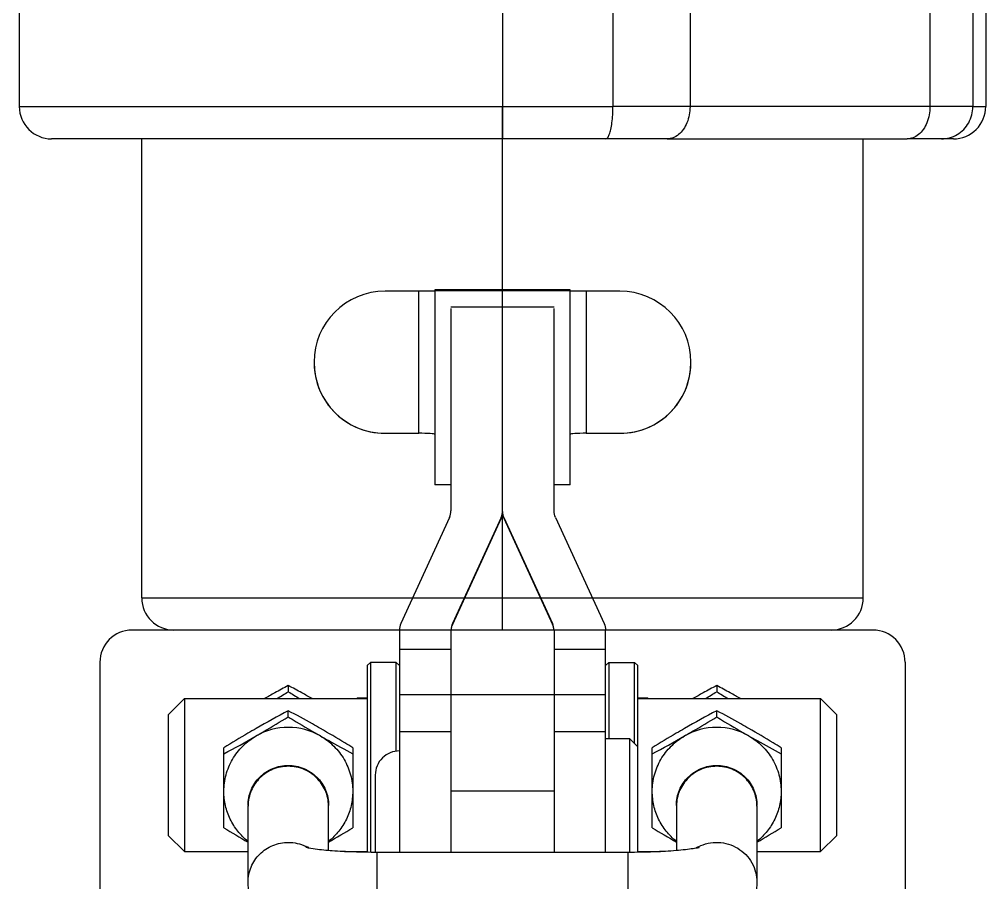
# Model space of a CAD drawing. Header units: millimetres. Extents: x -97344 to -49824, y -57049 to -40247.
# Drawn here: x -64569.7 to -64509.7, y -53076.9 to -53023.3 of the extents above; entities that cross this region are included whole.
import ezdxf

# ---------------------------------------------------------------- set-up
doc = ezdxf.new("R2010")
doc.units = ezdxf.units.MM
doc.header["$LTSCALE"] = 200
doc.linetypes.add('DOT_CENTER', pattern=[14, 12, -1, 0, -1])
doc.layers.add('1', color=7, linetype='Continuous')
doc.layers.add('DIM', color=3, linetype='Continuous')

# ---------------------------------------------------------------- blocks, each defined once
blk = doc.blocks.new('2203')
at = {"color": 7, "linetype": 'Continuous'}
for p, q in [((-55408.95297301494, -57096.41924134453), (-55411.04278094097, -57096.41924058507)), ((-55408.95297621789, -57105.23960696259), (-55408.95297301494, -57096.41924134453)), ((-55407.98723319128, -57096.41772400442), (-55408.95297301494, -57096.41924134453)), ((-55407.95297301342, -57096.41719214111), (-55407.98723319128, -57096.41772400442)), ((-55407.95297299056, -57096.33538057752), (-55407.95297738731, -57108.44118501459)), ((-55399.55297298846, -57096.33538353409), (-55407.95297299056, -57096.33538048354)), ((-55399.55297301132, -57096.39770850723), (-55407.95297301342, -57096.39770545669)), ((-55399.55297738775, -57108.44118806767), (-55399.55297298846, -57096.33538362807)), ((-55399.51870772807, -57096.417727121), (-55399.55297301387, -57096.41719519419)), ((-55398.55297301488, -57096.41924512151), (-55399.51870772807, -57096.417727121)), ((-55398.55297301488, -57096.41924512151), (-55398.55297621783, -57105.23961074212)), ((-55396.4631650863, -57096.41924588098), (-55398.55297301488, -57096.41924512151)), ((-55406.95297340814, -57097.48653492241), (-55406.95297797761, -57110.04812660893)), ((-55406.95297337513, -57097.39901957039), (-55400.55297337606, -57097.39902189702)), ((-55400.55297797601, -57110.04812890509), (-55400.55297340908, -57097.48653724905)), ((-55411.04278414647, -57105.23960620313), (-55408.95297621789, -57105.23960696259)), ((-55398.55297621783, -57105.23961074212), (-55396.46316829178, -57105.23961150158)), ((-55406.9529773934, -57108.44118537781), (-55407.95297738731, -57108.44118501459)), ((-55399.55297738775, -57108.44118806767), (-55400.55297739181, -57108.44118770445)), ((-55407.04350367413, -57110.46292579712), (-55410.06245521559, -57117.05423191343)), ((-55403.84350343711, -57110.46292643973), (-55406.86245499889, -57117.05423260178)), ((-55403.84350345234, -57110.5155410716), (-55406.86245501667, -57117.11245355974)), ((-55403.84350345234, -57110.5155410716), (-55403.84350343711, -57110.46292643973)), ((-55403.66245258, -57110.46292702646), (-55400.64350604489, -57117.05423486744)), ((-55403.66245258, -57110.46292702646), (-55403.66245259525, -57110.51554165835)), ((-55403.66245259525, -57110.51554165582), (-55400.64350606521, -57117.11245581782)), ((-55400.46245281797, -57110.46292766909), (-55397.44350604662, -57117.05423602569)), ((-55410.15298067335, -57117.46933179697), (-55410.15298568731, -57131.25998382444)), ((-55406.95298067255, -57117.46933296028), (-55406.95298568651, -57131.25998498778)), ((-55406.86245499889, -57117.05423260178), (-55406.86245501667, -57117.11245355974)), ((-55400.64350606267, -57117.11245582543), (-55400.64350604489, -57117.05423486744)), ((-55400.55298067348, -57117.46933528693), (-55400.55298569253, -57131.25998731441)), ((-55397.35298568665, -57131.25998847519), (-55397.35298067269, -57117.46933644771)), ((-55406.95298111197, -57118.6720327596), (-55410.15298111022, -57118.6720315963)), ((-55397.35298111211, -57118.67203624703), (-55400.55298111036, -57118.67203508625)), ((-55412.15298146887, -57119.66266622666), (-55412.15298568273, -57131.25306255559)), ((-55412.15298146887, -57119.66266622666), (-55411.95298139643, -57119.462666299)), ((-55411.95298139643, -57119.46266629645), (-55411.95298568395, -57131.25536947248)), ((-55410.35298139857, -57119.46266688065), (-55411.95298139643, -57119.462666299)), ((-55410.35298340263, -57124.97968597359), (-55410.35298139857, -57119.46266687812)), ((-55410.15298147091, -57119.66266695309), (-55410.35298139857, -57119.46266688065)), ((-55397.35298147025, -57119.66267160384), (-55397.15298139781, -57119.46267167616)), ((-55397.15298139781, -57119.46267167871), (-55397.15298312246, -57124.20999249393)), ((-55397.15298139781, -57119.46267167616), (-55395.5529813974, -57119.46267225783)), ((-55395.55298323129, -57124.50999307757), (-55395.5529813974, -57119.46267226038)), ((-55395.35298146975, -57119.66267233027), (-55395.5529813974, -57119.46267225783)), ((-55395.35298568614, -57131.25302479088), (-55395.35298146975, -57119.66267233027)), ((-55417.05298154184, -57120.90323605945), (-55417.05298168154, -57121.28361799109)), ((-55390.45298154154, -57120.90324572415), (-55390.45298168124, -57121.28362765579)), ((-55424.5029825778, -57122.71266173955), (-55423.50298221561, -57121.71266210125)), ((-55423.50298221561, -57121.71266210125), (-55423.50298566747, -57131.212662103)), ((-55423.50298221561, -57121.71266210125), (-55412.15298221563, -57121.71266622621)), ((-55412.80567006697, -57121.71266598999), (-55412.75299855178, -57121.65999447481)), ((-55412.75299855178, -57121.65999447481), (-55412.1529821953, -57121.65999447481)), ((-55412.75299855178, -57121.65999447481), (-55412.75299855178, -57121.71266600777)), ((-55406.95298213304, -57121.48239843682), (-55410.1529821313, -57121.48239727348)), ((-55406.95298212543, -57121.45998819208), (-55400.55298212891, -57121.45999051871)), ((-55397.35298213318, -57121.48240192423), (-55400.55298213144, -57121.48240076091)), ((-55395.35298219619, -57121.65999446973), (-55394.75299855236, -57121.65999446973)), ((-55395.3529822165, -57121.71267232984), (-55384.00298221399, -57121.71267645479)), ((-55394.75299855236, -57121.65999446973), (-55394.70032045605, -57121.71267256606)), ((-55394.75299855236, -57121.71267254827), (-55394.75299855236, -57121.65999446973)), ((-55384.00298566584, -57131.21267645399), (-55384.00298221399, -57121.71267645479)), ((-55383.00298257823, -57122.71267681699), (-55384.00298221399, -57121.71267645479)), ((-55424.5029825778, -57122.71277454857), (-55424.50298530322, -57130.21254892923)), ((-55417.05298300489, -57122.84660855827), (-55417.05298286518, -57122.46622662663)), ((-55390.45298300458, -57122.84661822297), (-55390.45298286488, -57122.46623629133)), ((-55383.00298530364, -57130.21255798941), (-55383.00298257823, -57122.71279564581)), ((-55410.15298296188, -57123.75959379352), (-55406.95298296108, -57123.75959495683)), ((-55400.55298296202, -57123.75959728093), (-55397.35298296122, -57123.75959844425)), ((-55421.05298502772, -57129.72822023824), (-55421.05298381107, -57124.76009638228)), ((-55413.05298362618, -57124.76009858192), (-55413.05298482506, -57129.72822245058)), ((-55395.85298312659, -57124.20999296383), (-55397.35298312633, -57124.20999241772)), ((-55395.8529856869, -57131.25882828447), (-55395.85298312659, -57124.20999296383)), ((-55395.35298330616, -57124.70999314493), (-55395.85298312659, -57124.20999296383)), ((-55394.45298502743, -57129.72822990295), (-55394.45298381077, -57124.76010604698)), ((-55386.45298362587, -57124.76010824664), (-55386.45298482476, -57129.72823211528)), ((-55411.65298394205, -57126.46000919531), (-55411.65298568705, -57131.25882985419)), ((-55400.55298431331, -57127.45998988774), (-55406.95298430475, -57127.45998756366)), ((-55419.5529863691, -57133.12320647341), (-55419.55298464699, -57128.39950164855)), ((-55414.55298564777, -57131.14719258445), (-55414.552984647, -57128.39950346719)), ((-55392.95298464668, -57128.39951131579), (-55392.95298564744, -57131.14731355957)), ((-55387.9529846467, -57128.39951313189), (-55387.95298636882, -57133.12321795422)), ((-55424.50298530322, -57130.21266173825), (-55423.50298566747, -57131.212662103)), ((-55383.00298530364, -57130.21267681823), (-55384.00298566584, -57131.21267645399)), ((-55423.50298566747, -57131.212662103), (-55419.55298567061, -57131.21266353809)), ((-55413.56816108199, -57131.21266571232), (-55412.15298566749, -57131.21266622541)), ((-55412.75299854924, -57131.24202842729), (-55412.75299854924, -57131.21266600697)), ((-55411.55298569147, -57131.2599833139), (-55411.55298750756, -57136.25998331389)), ((-55395.95298569265, -57131.25998898318), (-55411.55298569147, -57131.2599833139)), ((-55395.95298750875, -57136.25998898317), (-55395.95298569265, -57131.25998898318)), ((-55395.35298567091, -57131.21267232903), (-55393.93466432163, -57131.21267284465)), ((-55394.75299854983, -57131.24206314146), (-55394.75299854983, -57131.21267254747)), ((-55387.95298567286, -57131.21267501888), (-55384.00298566584, -57131.21267645399))]:
    blk.add_line(p, q, dxfattribs=at)
for centre, radius, start, end in [((-55411.04278201032, -57100.82942207965), 4.41018412348, 90.00000439101454, 269.999972229428), ((-55396.46316722498, -57100.82943000699), 4.41018412348, 270.0000043910146, 89.99997222942801), ((-55411.04278157599, -57100.8400829651), 4.41018312018, 179.9999590813972, 245.6241205424966), ((-55396.46316285872, -57100.84009051653), 4.41017908412, 294.3757930331965, 3.628037738572939e-05), ((-55404.7484967122, -57110.10075833501), 0.99551872016, 335.3767110480695, 0.002155682991388654), ((-55402.75747113876, -57110.10076163193), 0.9955068583599999, 179.9976546175089, 204.6234038725958), ((-55376.63044055575, -57196.54151978384), 85.76206495, 118.1208968826375, 118.7592311739293), ((-55459.28083081216, -57199.87476802717), 89.55274511055998, 61.25426791416982, 61.86558495384117), ((-55350.03044055036, -57196.54152945618), 85.76206496016, 118.1208968826375, 118.7592311735638), ((-55432.68083081694, -57199.87477770457), 89.55274512579999, 61.25426791416982, 61.86558495384117), ((-55382.79060905581, -57185.32153131201), 72.96222853296, 118.757634020472, 119.3301123533342), ((-55466.93237022839, -57039.83781073063), 95.50587899294, 300.98791532261, 301.4843137136968), ((-55365.07632189365, -57036.37947275781), 99.55042438871999, 238.5258455223762, 239.0020780399774), ((-55451.9144272722, -57186.39297029435), 74.18977918174, 60.67190969303498, 61.23486124487616), ((-55356.19060906566, -57185.32154095894), 72.96222851264001, 118.7576340202714, 119.3301123533342), ((-55440.3323702357, -57039.83782038517), 95.50587900564, 300.98791532261, 301.4843137136968), ((-55338.47632188573, -57036.37948240981), 99.55042440142, 238.5258455223762, 239.0020780399774), ((-55425.31442727191, -57186.3929799565), 74.18977917666, 60.67190969303498, 61.23486124487616), ((-55379.68766133233, -57192.42260923073), 79.30991588074, 118.1077057801035, 119.7586806891182), ((-55353.08766133203, -57192.42261889543), 79.30991588074, 118.1077057801035, 119.7586806891182), ((-55417.0536693586, -57127.52350398729), 4.02089120128, 89.99021904816533, 119.8170152023176), ((-55417.05229933848, -57127.52350431495), 4.02089152894, 60.18295958198846, 90.00974119382983), ((-55390.45366935831, -57127.52351365198), 4.02089120128, 89.99021904816533, 119.8170152023176), ((-55390.45229933818, -57127.52351397965), 4.02089152894, 60.18295958198846, 90.00974119382983), ((-55458.4182556158, -57055.18418575791), 79.3098127288, 298.1077047388555, 299.7586820701303), ((-55431.81825561549, -57055.18419542515), 79.30981272625999, 298.1077047388555, 299.7586820701303), ((-55410.15298394232, -57126.45998776788), 1.49999999974, 89.99997918218038, 179.9999791821804), ((-55417.10776003782, -57128.34160779685), 2.44522458884, 180.0001244771127, 180.6792862353393), ((-55417.10776005562, -57128.39950873769), 2.44522458884, 179.3206721181756, 179.9998338889156), ((-55416.99825883188, -57128.34160783495), 2.44527420774, 359.3206892148594, 359.999833803038), ((-55416.9982588522, -57128.39950878341), 2.4452742052, 0.0001245629903215994, 0.6792691382386975), ((-55390.50776003752, -57128.34161746155), 2.44522458884, 180.0001244771127, 180.6792862353393), ((-55390.5077600553, -57128.39951840493), 2.44522458884, 179.3206721181756, 179.9998338889156), ((-55390.39825883158, -57128.34161749965), 2.44527420774, 359.3206892148594, 359.999833803038), ((-55390.39825885445, -57128.39951844811), 2.44527420774, 0.0001245634072032626, 0.6792691382386975), ((-55377.70659348853, -57059.08825520147), 82.87891360175999, 238.4657146747044, 239.674453994816), ((-55459.67034930669, -57053.62911881725), 89.242659335, 300.3685751400714, 301.4911175491938), ((-55351.10659349077, -57059.08826486617), 82.87891360175999, 238.4657146747044, 239.674453994816), ((-55433.07034930638, -57053.62912848195), 89.242659335, 300.3685751400714, 301.4911175491938), ((-55417.0477913795, -57133.14232784232), 2.50133410324, 63.05956995314084, 64.43239638751857), ((-55417.05086942771, -57133.1483033498), 2.50805569254, 59.69074066444675, 63.05873097114988), ((-55390.45382076009, -57133.15146739226), 2.51143174116, 116.7761843151467, 120.2735256848246)]:
    blk.add_arc(centre, radius, start, end, dxfattribs=at)
for centre, major_axis, ratio, start_param, end_param in [((-55411.04278257929, -57100.94898268127), (-4.410192071139999, 1.45796000162028e-06), 0.9728881308000001, 1.1453584635, 1.5707962929), ((-55396.4631667246, -57100.94898797971), (-4.410192071139999, 1.45796000162028e-06), 0.9728881308000001, 1.5707962929, 1.9962341224), ((-55408.95297624583, -57105.31315970347), (-0.9999999989799999, 3.632200003673941e-07), 0.0735527403, 3.1415926534, 4.7123889802), ((-55398.55297624577, -57105.31316348298), (-0.9999999989799999, 3.632200003673941e-07), 0.0735527403, -1.5707963269, -2e-10), ((-55405.95298069135, -57117.52804774), (-0.9999999989799999, 3.632200003673941e-07), 0.9996009495, -0.4287780273, -0.1435144857), ((-55401.55298069023, -57117.52804934019), (-0.9999999989799999, 3.632200003673941e-07), 0.9996009495, -3.0829755397, -2.712814626)]:
    blk.add_ellipse(centre, major_axis=major_axis, ratio=ratio, start_param=start_param, end_param=end_param, dxfattribs=at)
for points in [[(-55407.04350365126, -57110.46292574885), (-55406.98455367773, -57110.33426714155), (-55406.95297802841, -57110.18964740539), (-55406.95297797761, -57110.04812660893)], [(-55403.84350343711, -57110.46292643973), (-55403.78455360582, -57110.33426794927), (-55403.75297802506, -57110.18964839091), (-55403.75297797681, -57110.04812775701)], [(-55403.66245260286, -57110.46292697566), (-55403.72140248242, -57110.33426832774), (-55403.75297803014, -57110.18964856871), (-55403.75297797681, -57110.04812777225)], [(-55400.46245281797, -57110.46292766656), (-55400.52140255783, -57110.33426913036), (-55400.55297803188, -57110.18964954407), (-55400.55297797601, -57110.04812890509)], [(-55410.06245521559, -57117.05423191343), (-55410.12141271005, -57117.18299478519), (-55410.15298062254, -57117.32771307081), (-55410.15298067335, -57117.46933179697)], [(-55406.86245499889, -57117.05423260178), (-55406.92141263053, -57117.18299559798), (-55406.95298062175, -57117.32771406395), (-55406.95298067255, -57117.46933296028)], [(-55400.55298067348, -57117.46933528693), (-55400.55298062268, -57117.32771639566), (-55400.58454850467, -57117.18299791193), (-55400.64350604235, -57117.05423487507)], [(-55397.44350604662, -57117.05423602569), (-55397.38454850897, -57117.18299906509), (-55397.35298062189, -57117.32771755137), (-55397.35298067269, -57117.46933644771)], [(-55417.05298546614, -57130.64001932398), (-55416.68224034022, -57130.64001946114), (-55416.30271746707, -57130.72592954331), (-55415.96827620809, -57130.88593264469)]]:
    blk.add_open_spline(points, degree=3, dxfattribs=at)
for points, knots in [([(-55419.05298418649, -57124.03490688779), (-55418.88354406055, -57123.93773851469), (-55418.21247944381, -57123.54908661482), (-55417.54780799948, -57123.14947074401), (-55417.05298300742, -57122.84660829666)], [0, 0, 0, 0, 0.2518764163, 1, 1, 1, 1]), ([(-55417.05298300489, -57122.84660855827), (-55416.88952752535, -57122.94665319435), (-55416.22708255357, -57123.34979469692), (-55415.55944626374, -57123.74446744582), (-55415.05298321013, -57124.03490784283)], [0, 0, 0, 0, 0.2471285916, 1, 1, 1, 1]), ([(-55415.05298247098, -57123.57179986125), (-55415.22160213374, -57123.47510185805), (-55415.88402307966, -57123.09894859969), (-55416.55267157727, -57122.73383099362), (-55417.05298286518, -57122.46622662663)], [0, 0, 0, 0, 0.2551699926, 1, 1, 1, 1]), ([(-55392.45298418618, -57124.03491655249), (-55392.28354406024, -57123.9377481794), (-55391.61247944352, -57123.54909627952), (-55390.94780800171, -57123.14948040871), (-55390.45298300967, -57122.84661796135)], [0, 0, 0, 0, 0.2518764163, 1, 1, 1, 1]), ([(-55390.45298300458, -57122.84661822297), (-55390.2895275276, -57122.94666285905), (-55389.62708255327, -57123.34980436163), (-55388.95944626344, -57123.74447711051), (-55388.45298320983, -57124.03491750753)], [0, 0, 0, 0, 0.2471285916, 1, 1, 1, 1]), ([(-55388.45298247068, -57123.57180952596), (-55388.62160213344, -57123.47511152275), (-55389.28402307937, -57123.09895826439), (-55389.95267157696, -57122.73384065832), (-55390.45298286488, -57122.46623629133)], [0, 0, 0, 0, 0.2551699926, 1, 1, 1, 1]), ([(-55419.0529823018, -57123.57179760065), (-55419.22242245568, -57123.66896598899), (-55419.89348718669, -57124.05761794728), (-55420.55815873519, -57124.45723388921), (-55421.05298381107, -57124.76009638228)], [0, 0, 0, 0, 0.2518764168, 1, 1, 1, 1]), ([(-55413.05298362618, -57124.76009858192), (-55413.21643902952, -57124.66005398903), (-55413.87888370159, -57124.25691269727), (-55414.54651966374, -57123.86224012366), (-55415.05298247098, -57123.57179986125)], [0, 0, 0, 0, 0.2471285978, 1, 1, 1, 1]), ([(-55392.4529823015, -57123.57180726535), (-55392.62242245539, -57123.66897565369), (-55393.2934871864, -57124.05762761196), (-55393.95815873489, -57124.45724355391), (-55394.45298381077, -57124.76010604698)], [0, 0, 0, 0, 0.2518764168, 1, 1, 1, 1]), ([(-55386.45298362587, -57124.76010824664), (-55386.61643902923, -57124.66006365373), (-55387.27888370128, -57124.25692236197), (-55387.94651966344, -57123.86224978836), (-55388.45298247068, -57123.57180952596)], [0, 0, 0, 0, 0.2471285978, 1, 1, 1, 1]), ([(-55421.0529843089, -57127.47571281033), (-55421.0529843089, -57127.12994373556), (-55420.9610067179, -57126.43468152181), (-55420.5563799935, -57125.46569485679), (-55419.91363321956, -57124.63356217511), (-55419.3541764797, -57124.20763122864), (-55419.05298368864, -57124.03490709607)], [0, 0, 0, 0, 0.2495366484, 0.4992925374, 0.7494276749, 1, 1, 1, 1]), ([(-55415.05298331173, -57124.03490802063), (-55414.75179062226, -57124.20763233101), (-55414.19233406782, -57124.63356350861), (-55413.54958770028, -57125.46569650017), (-55413.14496138228, -57126.43468334807), (-55413.0529842307, -57127.12994560245), (-55413.05298430944, -57127.47571467468)], [0, 0, 0, 0, 0.2505723255, 0.500707463, 0.750463352, 1, 1, 1, 1]), ([(-55415.05298321013, -57124.03490784283), (-55414.88436362863, -57124.13160579777), (-55414.22194299515, -57124.50775887325), (-55413.55329481758, -57124.87287631675), (-55413.05298376334, -57125.14048055928)], [0, 0, 0, 0, 0.2551699884, 1, 1, 1, 1]), ([(-55394.45298430861, -57127.47572247504), (-55394.45298430861, -57127.12995340024), (-55394.36100671761, -57126.43469118651), (-55393.95637999574, -57125.46570452149), (-55393.31363322181, -57124.63357183981), (-55392.75417648195, -57124.20764089336), (-55392.45298368834, -57124.03491676077)], [0, 0, 0, 0, 0.2495366484, 0.4992925374, 0.7494276749, 1, 1, 1, 1]), ([(-55388.45298331142, -57124.03491768533), (-55388.15179062197, -57124.20764199571), (-55387.59233406752, -57124.63357317331), (-55386.94958770252, -57125.46570616487), (-55386.54496138198, -57126.43469301277), (-55386.4529842304, -57127.12995526715), (-55386.45298430914, -57127.47572433939)], [0, 0, 0, 0, 0.2505723255, 0.500707463, 0.750463352, 1, 1, 1, 1]), ([(-55388.45298320983, -57124.03491750753), (-55388.28436362834, -57124.13161546247), (-55387.62194299485, -57124.50776853796), (-55386.95329481983, -57124.87288598145), (-55386.45298376304, -57125.140490224)], [0, 0, 0, 0, 0.2551699884, 1, 1, 1, 1]), ([(-55419.55298462413, -57128.34161311053), (-55419.55298450729, -57128.01854338584), (-55419.42249722699, -57127.36470685504), (-55418.86578932592, -57126.53934370264), (-55418.03371782522, -57125.98736250282), (-55417.0530349555, -57125.79395570902), (-55416.07233934513, -57125.98733078075), (-55415.24022457555, -57126.53929087063), (-55414.68348213048, -57127.36467506187), (-55414.5529845073, -57128.01853630685), (-55414.55298462414, -57128.34161492663)], [0, 0, 0, 0, 0.1246193243, 0.2494510583, 0.3746069856, 0.4999939525, 0.6253803475, 0.7505393664, 0.8753772445999999, 1, 1, 1, 1]), ([(-55414.55315648817, -57128.37051955514), (-55414.55695793091, -57128.04981903575), (-55414.69306812857, -57127.40240355893), (-55415.25149951108, -57126.58743604994), (-55416.07953661802, -57126.04331743535), (-55417.05293238269, -57125.8528130259), (-55418.02634098959, -57126.04328428073), (-55418.85442144162, -57126.58738052806), (-55419.41288906739, -57127.40236766873), (-55419.54901089573, -57128.04980780387), (-55419.55281277788, -57128.37051759172)], [0, 0, 0, 0, 0.1246252101, 0.2494577137, 0.3746117489, 0.4999939047, 0.6253754823, 0.7505325515000001, 0.8753711867, 1, 1, 1, 1]), ([(-55392.95298462636, -57128.34162277522), (-55392.95298450699, -57128.01855305053), (-55392.82249722669, -57127.36471651975), (-55392.26578932563, -57126.53935336733), (-55391.43371782746, -57125.9873721675), (-55390.45303495521, -57125.79396537373), (-55389.47233934738, -57125.98734044545), (-55388.64022457525, -57126.53930053532), (-55388.08348213018, -57127.36468472657), (-55387.95298450701, -57128.01854597155), (-55387.95298462638, -57128.34162459133)], [0, 0, 0, 0, 0.1246193243, 0.2494510583, 0.3746069856, 0.4999939525, 0.6253803475, 0.7505393664, 0.8753772445999999, 1, 1, 1, 1]), ([(-55387.95315648786, -57128.37052921982), (-55387.95695793061, -57128.04982870045), (-55388.09306812828, -57127.40241322363), (-55388.65149951079, -57126.58744571462), (-55389.47953661773, -57126.04332710006), (-55390.4529323824, -57125.85282269061), (-55391.42634098929, -57126.04329394543), (-55392.25442144132, -57126.58739019276), (-55392.81288906709, -57127.40237733343), (-55392.94901089542, -57128.04981746857), (-55392.95281277758, -57128.37052725642)], [0, 0, 0, 0, 0.1246252101, 0.2494577137, 0.3746117489, 0.4999939047, 0.6253754823, 0.7505325515000001, 0.8753711867, 1, 1, 1, 1]), ([(-55419.55594000303, -57130.57486252262), (-55419.78791536076, -57130.39002386257), (-55420.21172697695, -57129.96724081177), (-55420.68926173434, -57129.20927229214), (-55420.98595970839, -57128.3649743135), (-55421.05298444352, -57127.77135859445), (-55421.0529843089, -57127.47571281033)], [0, 0, 0, 0, 0.2504585102, 0.5005550164, 0.7503562506999999, 1, 1, 1, 1]), ([(-55413.05298430944, -57127.47571467468), (-55413.05298437802, -57127.77136054771), (-55413.12000932652, -57128.36497641661), (-55413.41670791271, -57129.20927448417), (-55413.89424328733, -57129.96724293775), (-55414.31805533277, -57130.39002581838), (-55414.55003089624, -57130.57486436412)], [0, 0, 0, 0, 0.2496437491, 0.4994449836, 0.7495414897, 1, 1, 1, 1]), ([(-55392.95594000525, -57130.57487218732), (-55393.18791536047, -57130.39003352727), (-55393.61172697665, -57129.96725047647), (-55394.08926173404, -57129.20928195684), (-55394.38595970807, -57128.36498397819), (-55394.45298444576, -57127.77136825915), (-55394.45298430861, -57127.47572247504)], [0, 0, 0, 0, 0.2504585102, 0.5005550164, 0.7503562506999999, 1, 1, 1, 1]), ([(-55386.45298430914, -57127.47572433939), (-55386.45298437773, -57127.77137021241), (-55386.52000932622, -57128.36498608131), (-55386.81670791241, -57129.20928414887), (-55387.29424328702, -57129.96725260246), (-55387.71805533246, -57130.39003548308), (-55387.95003089594, -57130.5748740288)], [0, 0, 0, 0, 0.2496437491, 0.4994449836, 0.7495414897, 1, 1, 1, 1]), ([(-55419.5529863691, -57133.12320647341), (-55419.55298624974, -57132.80015065267), (-55419.42258375463, -57132.14631625295), (-55418.86554981917, -57131.32094443405), (-55418.03465499888, -57130.76893674711), (-55417.37806145303, -57130.64001920712), (-55417.05298546614, -57130.64001932398)], [0, 0, 0, 0, 0.2492269597, 0.4988980251, 0.7492145484, 1, 1, 1, 1]), ([(-55391.58523705199, -57130.90932855674), (-55391.20987793987, -57130.71991515604), (-55390.34647047949, -57130.53121920629), (-55389.08979947492, -57130.91275482879), (-55388.17537907619, -57131.85285144491), (-55387.95298621642, -57132.70529552361), (-55387.95298636882, -57133.12321795422)], [0, 0, 0, 0, 0.2505910315, 0.5011166322999999, 0.7509109756, 1, 1, 1, 1]), ([(-55411.55298569147, -57131.2599833139), (-55412.03762682277, -57131.25998313865), (-55412.96310052172, -57131.2449106034), (-55414.2387563575, -57131.18288465428), (-55415.21846247277, -57131.08798535971), (-55415.75873965738, -57131.01131070991), (-55415.94579580093, -57130.96329468453)], [0, 0, 0, 0, 0.329794788, 0.6298215872999999, 0.8685828743, 1, 1, 1, 1]), ([(-55391.55711951615, -57130.96347055668), (-55391.55168027886, -57130.96157384977), (-55391.53403432482, -57130.95616737595), (-55391.57402689153, -57130.96739057676), (-55391.62851746834, -57130.97956550288), (-55391.76112147035, -57131.00668719871), (-55392.01244231645, -57131.04813663067), (-55392.42376930684, -57131.10136389784), (-55392.99572844741, -57131.15533093496), (-55393.65962616965, -57131.20079358469), (-55394.38829031048, -57131.23455807901), (-55395.16000792122, -57131.25533524091), (-55395.68636807246, -57131.25998907971), (-55395.95298569265, -57131.25998898318)], [0, 0, 0, 0, 0.0038865478, 0.005248791700000001, 0.0209989636, 0.0504558613, 0.09066415539999999, 0.1962572158, 0.3278961789, 0.4791957853, 0.6448691162, 0.8201144673999999, 1, 1, 1, 1]), ([(-55411.55298750756, -57136.25998331389), (-55412.46889180479, -57136.25998298116), (-55414.12700538465, -57136.21467798667), (-55416.08253214417, -57136.04541154084), (-55417.43265801134, -57135.76927779798), (-55418.4228398994, -57135.36167756923), (-55419.30971980967, -57134.47083669662), (-55419.55298653166, -57133.57616512299), (-55419.5529863691, -57133.12320647341)], [0, 0, 0, 0, 0.2890437109, 0.5234135360000001, 0.618114455, 0.7233188693000001, 0.8570540076000001, 1, 1, 1, 1]), ([(-55387.95298636882, -57133.12321795422), (-55387.95298653393, -57133.5762850567), (-55388.19642618419, -57134.47126277907), (-55389.08368565429, -57135.36223173372), (-55390.07410878138, -57135.76952822165), (-55391.42413254564, -57136.04545849784), (-55393.37936433495, -57136.2147165007), (-55395.03726747836, -57136.25998931591), (-55395.95298750875, -57136.25998898317)], [0, 0, 0, 0, 0.1429799647, 0.2767806876, 0.3819788908, 0.4766543452000001, 0.7110149531000001, 1, 1, 1, 1])]:
    blk.add_open_spline(points, degree=3, knots=knots, dxfattribs=at)
blk = doc.blocks.new('23-D0285-B_SCREW-BASE-BAR_CLAMP_Absen-M2_9', base_point=(-97.2499998101745, -170.8494758670883))
at = {"color": 7, "linetype": 'Continuous'}
for p, q in [((-97.24999980636652, -169.7776790858259), (-97.2499998101745, -154.8494758670883)), ((-97.24999980609311, -170.8494758670883), (-97.24999980636652, -169.7776790858259))]:
    blk.add_line(p, q, dxfattribs=at)
blk = doc.blocks.new('23-D0479-B_BASE-BAR_CLAMP_Absen-M2_9__19', base_point=(-97.24999981333777, -185.2494758794204))
at = {"color": 7, "linetype": 'Continuous'}
for p, q in [((-95.24999981384792, -140.4494758794205), (-66.74999989269897, -140.4494758721504)), ((-97.2499998101745, -154.8494758670883), (-97.24999981333777, -142.4494758799305)), ((-97.24999980636652, -169.7776790858259), (-97.2499998101745, -154.8494758670883)), ((-97.24999980609311, -170.8494758670883), (-97.24999980636652, -169.7776790858259)), ((-97.24999980293025, -183.2494758799306), (-97.24999980609311, -170.8494758670883)), ((-95.24999980242006, -185.2494758794204), (-66.7499998812711, -185.2494758721505))]:
    blk.add_line(p, q, dxfattribs=at)
at = {"color": 140, "linetype": 'Continuous'}
blk.add_line((-95.24999981384792, -140.4494758794205), (-95.24999980242006, -185.2494758794204), dxfattribs=at)
at = {"color": 7, "linetype": 'Continuous'}
for centre, start, end in [((-95.24999981333777, -142.4494758794205), 90.00000001461487, 180.0000000146104), ((-95.24999980293022, -183.2494758794204), 180.0000000146161, 270.0000000146154)]:
    blk.add_arc(centre, 2, start, end, dxfattribs=at)
at = {"layer": '1', "color": 1, "linetype": 'DOT_CENTER'}
blk.add_line((-97.24999981384792, -162.8494758794204), (-64.7499998812711, -162.8494758794204), dxfattribs=at)
blk = doc.blocks.new('23-B0031-A_CLAMP-Ø50-H-30_MAX-500KG_STEEL_Black__20', base_point=(-208.9999998869838, -208.8494758758417))
at = {"color": 7, "linetype": 'Continuous'}
for p, q in [((-99.2499998869838, -137.8494758758417), (-123.9789424356637, -137.8494758758417)), ((-97.24999981333777, -142.4494758799305), (-97.2499998869838, -139.8494758758417)), ((-97.2499998101745, -154.8494758670883), (-97.24999981333777, -142.4494758799305)), ((-97.24999980636652, -169.7776790858259), (-97.2499998101745, -154.8494758670883)), ((-97.24999980609311, -170.8494758670883), (-97.24999980636652, -169.7776790858259)), ((-97.24999980293025, -183.2494758799306), (-97.24999980609311, -170.8494758670883)), ((-97.2499998869838, -185.8494758758417), (-97.24999980293025, -183.2494758799306)), ((-99.2499998869838, -187.8494758758417), (-123.9789424356637, -187.8494758758417))]:
    blk.add_line(p, q, dxfattribs=at)
for centre, start, end in [((-99.2499998869838, -139.8494758758417), 0, 90), ((-99.2499998869838, -185.8494758758417), 270, 0)]:
    blk.add_arc(centre, 2, start, end, dxfattribs=at)
blk = doc.blocks.new('23-A0237-B_BASE-BAR_CLAMP_Absen-M2_9__21', base_point=(-208.9999998869838, -208.8494758758417))
for name, p in [('23-B0031-A_CLAMP-Ø50-H-30_MAX-500KG_STEEL_Black__20', (-208.9999998869838, -208.8494758758417)), ('23-D0479-B_BASE-BAR_CLAMP_Absen-M2_9__19', (-97.24999981333772, -185.2494758794204)), ('23-D0285-B_SCREW-BASE-BAR_CLAMP_Absen-M2_9', (-97.24999981017449, -170.8494758670882))]:
    blk.add_blockref(name, p)
blk = doc.blocks.new('23-D0478-B_HANDLE_CLAMP_Absen-M2_9_2__22', base_point=(-66.74999989412744, -192.8494758679594))
at = {"color": 140, "linetype": 'Continuous'}
for p, q in [((-64.74999989463761, -132.8494758679594), (-64.74999988523604, -169.7059504681566)), ((-29.04999989385811, -133.8257725980859), (-29.04999945328168, -132.8502192206727)), ((-8.249999756089652, -132.8502192167958), (-8.249999894388573, -133.8257724970958)), ((36.75000011476384, -169.7059504422653), (36.75000010536229, -132.8494758420681)), ((-45.24999989413048, -134.8376269821857), (-46.24999972252937, -133.8717005395125)), ((-29.04999989385811, -133.8257725980859), (-29.04999989310109, -136.9749525384953)), ((-8.249999339439881, -136.9749525449803), (-8.249999894388573, -133.8257724970958)), ((-64.7499998840153, -174.4915267464425), (-64.74999988523604, -169.7059504681566)), ((-53.25553966595697, -169.7059505735931), (-64.74999988523604, -169.7059504681566)), ((36.75000011476384, -169.7059504422653), (-23.24446010451298, -169.7059505659377)), ((36.75000011598458, -174.4915267205512), (36.75000011476384, -169.7059504422653)), ((-50.00421675274568, -173.7048149153002), (-49.31397811053782, -173.7048149151241)), ((-27.1860216578914, -173.7048149094795), (-26.49578301568415, -173.7048149093035)), ((-49.84639275147578, -174.4915267426407), (-64.7499998840153, -174.4915267464425)), ((-64.74999988021462, -189.3911911725746), (-64.7499998840153, -174.4915267464425)), ((36.75000011598458, -174.4915267205512), (-26.65360701655261, -174.4915267367246)), ((36.75000011598458, -174.4915267205512), (36.75000011978528, -189.3911911466834)), ((-49.16798358100382, -175.1190284774238), (-47.7214347691771, -175.1190284770548)), ((-28.77856499853063, -175.1190284722227), (-27.33201618670454, -175.1190284718538)), ((26.42875120038923, -179.1272970269641), (30.75000011645488, -176.0717126135369)), ((30.75000011645488, -176.0717126135369), (35.07124903400972, -179.1272970248088)), ((6.428751201012738, -181.6856736504248), (10.7500001170784, -178.6300892369974)), ((10.7500001170784, -178.6300892369974), (10.75000011763346, -180.9078561900219)), ((24.15000011707826, -178.6300892336556), (28.47124903463322, -181.6856736449275)), ((24.1500001176334, -180.9078561866801), (24.15000011707826, -178.6300892336556)), ((29.42427410897556, -179.1272970262171), (26.42875120038923, -179.1272970269641)), ((32.35000011719955, -179.1272970254875), (32.35000011782297, -181.6856736439602)), ((35.07124903400972, -179.1272970248088), (32.35000011719955, -179.1272970254875)), ((18.19533416822059, -180.3679821938325), (19.55000011782298, -181.6856736475262)), ((10.75000011763346, -180.9078561900219), (14.36809102904337, -180.9078561891196)), ((14.36809102904337, -180.9078561891196), (13.69407142138979, -181.6856736486128)), ((21.20592881425615, -181.6856736467394), (20.53190920622349, -180.9078561875824)), ((20.53190920622349, -180.9078561875824), (24.1500001176334, -180.9078561866801)), ((-45.24999988229533, -181.2342521739551), (-46.24999988211497, -181.9413589553804)), ((2.550000118446405, -184.2440502698646), (2.550000117822989, -181.685673651392)), ((10.75000011856761, -184.7412580616966), (6.428751201012738, -181.6856736504248)), ((13.69407142138979, -181.6856736486128), (14.36809102942247, -182.4634911077697)), ((16.70466606742536, -183.0033651015197), (15.35000011782298, -181.6856736478259)), ((20.53190920660258, -182.4634911062325), (21.20592881425615, -181.6856736467394)), ((28.47124903463322, -181.6856736449275), (24.15000011856764, -184.7412580583548)), ((-38.24999988178679, -182.9939592601643), (-38.24999988097306, -186.1839996404756)), ((-8.249999881786803, -182.9939592524642), (-8.249999880973064, -186.1839996327026)), ((10.75000011801256, -182.4634911086721), (10.75000011856761, -184.7412580616966)), ((14.36809102942247, -182.4634911077697), (10.75000011801256, -182.4634911086721)), ((24.1500001180125, -182.4634911053302), (20.53190920660258, -182.4634911062325)), ((24.15000011856764, -184.7412580583548), (24.1500001180125, -182.4634911053302)), ((4.150000119191084, -187.2996346818152), (-0.1712487983637701, -184.2440502705433)), ((-0.1712487983637701, -184.2440502705433), (2.550000118446405, -184.2440502698646)), ((8.47124903525674, -184.244050268388), (4.150000119191084, -187.2996346818152)), ((5.475726126670394, -184.2440502694204), (8.47124903525674, -184.244050268388)), ((-38.24999988097306, -186.1839996404756), (-38.2499998806038, -187.5982132030536)), ((-8.249999880973064, -186.1839996327026), (-8.249999880603802, -187.5982131953642)), ((36.75000011978528, -189.3911911466834), (-64.74999988021462, -189.3911911725746)), ((-64.74999987953498, -192.0554471073549), (-64.74999988021462, -189.3911911725746)), ((36.7500001204649, -192.0554470814636), (36.75000011978528, -189.3911911466834)), ((-64.74999987953498, -192.0554471073549), (-64.74999987933244, -192.8494758679594)), ((36.7500001204649, -192.0554470814636), (-64.74999987953498, -192.0554471073549)), ((36.75000012066743, -192.8494758420681), (36.7500001204649, -192.0554470814636))]:
    blk.add_line(p, q, dxfattribs=at)
at = {"color": 7, "linetype": 'Continuous'}
for p, q in [((-46.24999989463507, -132.8494758632403), (-64.74999989463761, -132.8494758679594)), ((36.75000010536229, -132.8494758420681), (-6.445294445428433, -132.8494758530866)), ((-31.24999989384785, -133.9033167563623), (-31.24999989310945, -136.9749525450967)), ((-66.74999988535264, -169.248852161987), (-66.74999989412744, -134.8494758684695)), ((41.75000011021689, -151.8798205292967), (41.75000010663771, -137.8494758407927)), ((-44.76920231716585, -148.7871147672803), (-46.80308568684291, -148.7871147690318)), ((-29.69691408969177, -148.7871147611927), (-31.73079746397571, -148.7871147639544)), ((41.75000011161598, -157.3646481876844), (41.75000011021689, -151.8798205292967)), ((41.75000011441418, -168.3343034991733), (41.75000011161598, -157.3646481876844)), ((41.75000011447234, -168.5632046742904), (41.75000011441418, -168.3343034991733)), ((41.75000011508272, -170.9559928134333), (41.75000011447234, -168.5632046742904)), ((-66.74999988437605, -173.0773131846156), (-66.74999988535264, -169.248852161987)), ((41.75000011508272, -170.9559928134333), (41.75000011581329, -173.8191311522743)), ((-66.74999988437605, -173.0773131846156), (-66.74999988057534, -187.9769776107478)), ((41.75000011581329, -173.8191311522743), (41.75000011888341, -185.8556572395655)), ((-46.24999988211497, -181.9413589553804), (-46.24999988336504, -176.1253939156575)), ((-8.249999883557942, -176.2845046960906), (-29.04999988306117, -176.2845047012411)), ((-45.2499998829086, -178.830089117921), (-45.24999988327447, -176.678792553942)), ((-45.24999988229533, -181.2342521739551), (-45.2499998829086, -178.830089117921)), ((-38.24999988178679, -182.9939592601643), (-8.249999881786803, -182.9939592524642)), ((41.7500001192232, -187.1877852069556), (41.75000011888341, -185.8556572395655)), ((-38.24999988097306, -186.1839996404756), (-8.249999880973064, -186.1839996327026)), ((41.75000011939201, -187.8494758407927), (41.7500001192232, -187.1877852069556)), ((-38.2499998806038, -187.5982132030536), (-8.249999880603802, -187.5982131953642)), ((-66.74999988003165, -190.108382358572), (-66.74999988057534, -187.9769776107478)), ((-66.74999987984262, -190.8494758684695), (-66.74999988003165, -190.108382358572)), ((36.75000012066743, -192.8494758420681), (-64.74999987933244, -192.8494758679594))]:
    blk.add_line(p, q, dxfattribs=at)
for centre, radius, start, end in [((-64.74999989412744, -134.8494758679594), 2, 90.00000001461527, 180.0000000146136), ((36.75000010663771, -137.8494758420681), 5, 1.46149592e-08, 90.00000001461527), ((-38.24999988808051, -162.8494758732797), 16.00000003753446, 125.4301128504556, 217.1538175666511), ((-38.24999988693693, -162.8494758664277), 16.0000000002229, 322.846182630488, 54.56988716148742), ((-38.25000016930623, -162.8494755289285), 16.00000002136613, 217.1538191576902, 222.7233183535831), ((-38.24999988403854, -162.8494758626027), 16.00000000022293, 317.2766832322149, 322.8461826133026), ((-38.24999030148278, -162.8494860448579), 16.00000013603209, 222.7232667146244, 223.8381773815424), ((-38.25000947231599, -162.8494860446783), 16.0000001360297, 316.1618226468272, 317.2767333137228), ((36.75000011939201, -187.8494758420681), 5, 270.0000000146152, 1.46149592e-08), ((-64.7499998798426, -190.8494758679594), 2, 180.0000000146136, 270.0000000146154)]:
    blk.add_arc(centre, radius, start, end, dxfattribs=at)
for points in [[(-46.24999989463507, -132.8494758632403), (-45.99999989451869, -133.0994759402228), (-45.74999989440224, -133.3494759505306), (-45.49999989428573, -133.5994759497259), (-45.24999989416943, -133.8494759489214)], [(-46.24999972252937, -133.8717005395125), (-46.24999980858616, -133.4259832306425), (-46.24999989458088, -133.1062183711518), (-46.24999989460174, -132.9778471505334), (-46.24999989463507, -132.8494758632403)], [(-31.03421958443536, -133.6826851200624), (-30.79866875128895, -133.4452215596109), (-30.58788255344922, -133.2314754624312), (-30.41084475917572, -133.0507125239152), (-30.24849082803256, -132.8836044561285)], [(-29.04999945328168, -132.8502192206727), (-29.11925929115738, -132.850234059282), (-29.17849731386784, -132.8502711723519), (-29.22636141116371, -132.850318693768), (-29.26149947279564, -132.8503647574156), (-29.28255938851424, -132.8503974971801), (-29.36901017137108, -132.8505740342478), (-29.44299012678521, -132.8507913588316), (-29.50573643275646, -132.8510363574089), (-29.65073833105138, -132.8518993378599), (-29.7784279141212, -132.8531814580863), (-29.88978513096083, -132.8549653617678), (-29.9893602966213, -132.8574453978665), (-30.07564300965248, -132.8607846330285), (-30.1467747278664, -132.8651433552959), (-30.18817431798504, -132.8690735638466), (-30.21767042570243, -132.8733213505952), (-30.23695638866367, -132.877843925678), (-30.24849082803256, -132.8836044561285)], [(-8.249999756089652, -132.8502192167958), (-13.44999987718275, -132.8502192178959), (-18.64999989436511, -132.85021921919), (-23.84999983913301, -132.8502192203701), (-29.04999945328168, -132.8502192206727)], [(-6.445294445428434, -132.8494758530866), (-6.870580316026667, -132.8496060701929), (-7.341783770745432, -132.8498927564379), (-7.792065231114401, -132.8501273784345), (-8.249999756089652, -132.8502192167958)], [(-0.7931000428123554, -134.7565272658544), (-0.6380862586309651, -134.6061684326385), (-0.5241111651304067, -134.4783647416917), (-0.4237681942481962, -134.345131463379), (-0.3448208730415132, -134.2138032154213), (-0.289432157222782, -134.0871527062677), (-0.2582719934787434, -133.9679642474598), (-0.2501342697427935, -133.8597362657797), (-0.2659857255553035, -133.7449869947871), (-0.3079008817140467, -133.6379139254074), (-0.3678248660735903, -133.5478220508497), (-0.4588909276642408, -133.4548570822487), (-0.5620072428844836, -133.3781179598645), (-0.8542442685151861, -133.2327205563534), (-1.213103459843402, -133.1213013635004), (-1.662529578082244, -133.0311185411256), (-2.180176709463931, -132.9642413355451), (-2.764344131860495, -132.9165242164067), (-3.413087411832211, -132.884470217551), (-4.099455237464514, -132.8652993208478), (-4.855460836658573, -132.8547333557082), (-5.61320083500555, -132.8504868365265), (-6.445294445428433, -132.8494758530866)], [(-31.24614269542554, -133.8954135965875), (-31.18634451046448, -133.8354513293865), (-31.12882590676316, -133.7777331849386), (-31.08010412253638, -133.7288041821131), (-31.03421958443536, -133.6826851200624)], [(-46.24999972252937, -133.8717005395125), (-46.20936616919376, -134.0905575731858), (-46.11249312657709, -134.2890234937462), (-46.03165722678472, -134.4075460309014), (-45.94225891213515, -134.518098764265), (-45.83959375497109, -134.6292164157751), (-45.70690006202976, -134.7565270165772)], [(-45.24999989413048, -134.8376269821857), (-45.24999989417987, -134.4656759952322), (-45.24999989420368, -134.2290864186308), (-45.24999989421178, -134.0976603429755), (-45.24999989420363, -133.9735681459484), (-45.24999989416943, -133.8494759489214)], [(-31.24614269542554, -133.8954135965875), (-31.24762427996178, -133.8970897582253), (-31.24904489548282, -133.8993579600561), (-31.2498373893354, -133.9016838080743), (-31.24999989384785, -133.9033167563623)], [(-29.04999989385811, -133.8257725980859), (-29.15758534887586, -133.8257762623966), (-29.26403887813089, -133.8257884712948), (-29.32244681315463, -133.8258005839944), (-29.39562072723227, -133.8258233904938), (-29.47580095189641, -133.8258611197541), (-29.63138942297846, -133.8259934826994), (-29.76554833575656, -133.8262034201763), (-29.88367319321291, -133.8264999917522), (-30.14132026565875, -133.8277267534339), (-30.37431509317968, -133.8299803729091), (-30.58284557778244, -133.8336032201212), (-30.7144178119786, -133.8371412005295), (-30.83858411907204, -133.8418526442438), (-30.95233167171724, -133.8479541963656), (-31.05264764256868, -133.8556625019965), (-31.12267072252277, -133.8633270198196), (-31.18555148765222, -133.8735037906588), (-31.2064680259337, -133.8783421525791), (-31.22505168991878, -133.8840146705075), (-31.23626644511969, -133.8887555827345), (-31.24614269542554, -133.8954135965875)], [(-8.249999894388573, -133.8257724970958), (-13.44999989425237, -133.8257725944137), (-18.64999989411626, -133.8257726094532), (-23.84999989398731, -133.8257726090272), (-29.04999989385811, -133.8257725980859)], [(-1.249999894130465, -134.8376268893943), (-1.257448162681862, -134.7558070968079), (-1.282795267682981, -134.6700845828311), (-1.325398480721498, -134.5899063040111), (-1.380914169591811, -134.5190915353453), (-1.551484344166686, -134.3803087245738), (-1.769378060324253, -134.2690362339085), (-2.060516767009439, -134.168621682562), (-2.402839696968512, -134.0866905871255), (-2.805639509759013, -134.0186504707481), (-3.260978535931024, -133.9642885583187), (-3.760999521688225, -133.9222109647866), (-4.315778628048903, -133.8897085724771), (-4.88943493587708, -133.8666236235229), (-5.530814304058953, -133.8493486656069), (-6.116017740606345, -133.8389868329622), (-6.860383968584503, -133.8308965737638), (-7.378084346445121, -133.8277091758132), (-7.850219601319716, -133.8261713889885), (-8.249999894388573, -133.8257724970958)], [(-45.70690006202976, -134.7565270165772), (-45.46357104811828, -134.9592642564637), (-45.18137832991238, -135.1620601092258), (-44.82172763651482, -135.3870984860752), (-44.50029628953598, -135.5650925678404), (-44.10821930053282, -135.7592723147664), (-43.68150586570021, -135.94710027245), (-43.18363874534179, -136.140147912097), (-42.74439626190114, -136.2900517805041), (-41.72225195253726, -136.5742502037113), (-40.59961106798024, -136.7940487012212), (-40.02568154084171, -136.8721245422608), (-39.43792017684103, -136.9290881081334), (-38.81867644965781, -136.9644635574535), (-38.25000111566181, -136.974952559412)], [(-45.24999989413048, -134.8376269821857), (-45.24516673621061, -134.9060665825654), (-45.23099424766193, -134.9754673053565), (-45.20797290627107, -135.0456247208632), (-45.1765931898248, -135.1163343993894), (-45.13734557610982, -135.1873919112392), (-45.13532607455355, -135.1907195257445), (-45.13328932950076, -135.1940493252552)], [(-8.249999339439881, -136.9749525449803), (-7.660670265420441, -136.9636873818488), (-7.062098184921943, -136.9290895443061), (-6.511010524029003, -136.8763554757867), (-5.900428522969704, -136.7940548820571), (-4.777948677910537, -136.5742978329812), (-3.755654754218543, -136.2900682188684), (-2.812589373400265, -135.9446501234312), (-1.999737968434562, -135.5651106353178), (-1.610346903482611, -135.3469187407129), (-1.318639058595284, -135.1620719565304), (-1.009373593459977, -134.9382249999914), (-0.7931000428123554, -134.7565272658544)], [(-1.366710944277943, -135.1940497676523), (-1.36467448319699, -135.1907204265999), (-1.362654953223102, -135.1873927680908), (-1.323499149659144, -135.1165194837144), (-1.292130731950916, -135.0458930413364), (-1.269074710115403, -134.975726653277), (-1.254856094169592, -134.9062335318563), (-1.249999894130465, -134.8376268893943)], [(-8.249999339439881, -136.9749525449803), (-15.74999976924569, -136.974952528436), (-23.25000019905149, -136.974952527738), (-30.75000065735665, -136.9749525435797), (-38.25000111566181, -136.974952559412)], [(-53.25553966595697, -169.7059505735931), (-53.56324195930881, -168.9901603219065), (-53.817787292688, -168.3143435680109), (-54.04122088222675, -167.6317582006271), (-54.25361452759108, -166.8651719271214), (-54.55672656048502, -165.3672828679388), (-54.7196649083061, -163.8495260407251), (-54.74876206520058, -163.0515810892398), (-54.74136464483185, -162.31573000557), (-54.69641829209241, -161.5208604776603), (-54.62071530610373, -160.7881445490209), (-54.36108952464213, -159.288923032861), (-53.96411886782001, -157.8200108072835), (-53.44225601677222, -156.4160342629827), (-52.79392585078278, -155.0646576742147), (-52.44742768194872, -154.4519078908707), (-52.03530720167338, -153.7944658926365), (-51.61750669187611, -153.1917522139855), (-51.17151107476025, -152.6064852699496), (-50.21345555094469, -151.5104832062491), (-49.15715976763926, -150.5004073767872), (-48.57699498204254, -150.0165441500202), (-48.01956982535729, -149.5922537092188), (-47.3963118024007, -149.1603076427794), (-46.80308568684291, -148.7871147690318)], [(-46.80308568684291, -148.7871147690318), (-46.98373897947022, -149.0296529637111), (-47.17307599922498, -149.2934624534378), (-47.3449779466915, -149.5419329066518), (-47.52535187334546, -149.8123041420128)], [(-28.97464792601936, -149.8123041636297), (-29.15502183627677, -149.5419329054997), (-29.32692378165887, -149.2934624488855), (-29.51626080059327, -149.0296529593391), (-29.69691408969177, -148.7871147611927)], [(-23.24446010451298, -169.7059505659377), (-22.95932627905538, -169.046004394757), (-22.68221247849193, -168.3143435600686), (-22.4587788892969, -167.6317581925559), (-22.24638524432821, -166.865171918957), (-22.07191325266937, -166.0922983614916), (-21.94395832045619, -165.3717141737395), (-21.84763874770549, -164.6417400588197), (-21.78033486515167, -163.8495260323231), (-21.7521252984438, -163.1143039344337), (-21.75863512940841, -162.3157299971568), (-21.80358148255812, -161.520860469211), (-21.87928446891583, -160.7881445406692), (-22.13891025109697, -159.2889230248466), (-22.53588090871379, -157.8200107992667), (-22.77847693964198, -157.118278846302), (-23.06046432007135, -156.4096310107983), (-23.3647134974454, -155.736517063181), (-23.70607392715669, -155.0646576667949), (-24.05257209632262, -154.4519078835952), (-24.46469257691409, -153.7944658856037), (-24.86767193159316, -153.2121723431029), (-25.32848870443332, -152.6064852633574), (-25.77898919894609, -152.0664643017677), (-26.29012084385119, -151.5067436315522), (-26.82419850481766, -150.9737457961511), (-27.34284001262892, -150.5004073712226), (-28.48202525981054, -149.591092652259), (-29.69691408969177, -148.7871147611927)], [(-53.25553966595697, -169.7059505735931), (-52.83805291714607, -170.502798573272), (-52.32288352779042, -171.2778373174082), (-51.77459403933895, -171.950903783062), (-51.13904471421868, -172.6012722208178)], [(-25.36095505477408, -172.6012722142421), (-24.72540573004434, -171.9509037762279), (-24.17711624187869, -171.2778373102301), (-23.90333340153281, -170.8876108631742), (-23.67351558495624, -170.5222784217828), (-23.4520406765998, -170.1275097887574), (-23.24446010451298, -169.7059505659377)], [(-51.13904471421868, -172.6012722208178), (-51.10478241116769, -172.579201403254), (-51.07061433607007, -172.5571279339107), (-51.03640229441974, -172.534962448365), (-51.00227171931503, -172.5127860899398)], [(-51.13904471421868, -172.6012722208178), (-50.90014124443988, -173.1018288013297), (-50.57799620873535, -173.6268639505248), (-50.22217863514241, -174.0893127654813), (-49.84639275147578, -174.4915267426407)], [(-26.65360701655261, -174.4915267367246), (-26.26768854146633, -174.0773925819248), (-25.9220035597342, -173.6268639442354), (-25.59985852347834, -173.1018287933593), (-25.36095505477408, -172.6012722142421)], [(-25.36095505477408, -172.6012722142421), (-25.39522041417919, -172.5791994250511), (-25.42938544086949, -172.5571279222433), (-25.46357717394004, -172.5349756051276), (-25.49772805219161, -172.5127860166761)], [(-49.16798358100382, -175.1190284774238), (-49.39730060248475, -174.8817965887422), (-49.57808210613887, -174.6141576083074), (-49.65569626158132, -174.4555068140038), (-49.71678481911471, -174.2909747791501), (-49.75997864978491, -174.1274799067059), (-49.79077245353092, -173.9314692460721)], [(-26.70922731478242, -173.9314692401765), (-26.78045041665767, -174.282140511231), (-26.92191766545327, -174.6141576090932), (-27.00895990465127, -174.7558254304043), (-27.109584477828, -174.8902236694461), (-27.22190191874598, -175.015154035008), (-27.33201618670454, -175.1190284718538)], [(-49.84639275147578, -174.4915267426407), (-49.73552113399953, -174.5990155727651), (-49.62328000464907, -174.7057963125692), (-49.39829690392818, -174.9138845514998), (-49.16798358100382, -175.1190284774238)], [(-27.33201618670454, -175.1190284718538), (-27.10170286388525, -174.9138845458127), (-26.87671976327011, -174.7057963067669), (-26.76447863397385, -174.5990155669053), (-26.65360701655261, -174.4915267367246)], [(-30.16120826694179, -176.0714821483632), (-29.62566048896415, -176.2303044478151), (-29.04999988306117, -176.2845047012411)], [(-29.98882604583046, -175.9644675461167), (-29.79877870491481, -176.0990489468835), (-29.57111458383452, -176.2003192451625), (-29.31727074411755, -176.2631905569634), (-29.04999988306117, -176.2845047012411)], [(-8.249999880603802, -187.5982131953642), (-6.469832597161973, -187.4563834654332), (-4.778929967821762, -187.0380085140083), (-3.262081993304592, -186.3640652210446), (-1.995348021440673, -185.4683498793548), (-1.04224970011928, -184.3957757579012), (-0.4505765843306016, -183.2001274345948), (-0.2500007277254981, -181.9413589436626), (-0.4505765849879566, -180.6825904528337), (-1.042249701401028, -179.4869421298328), (-1.995348023282543, -178.4143680088713), (-3.26208199561423, -177.5186526678354), (-4.778929970483348, -176.8447093756547), (-6.469832600042039, -176.4263344251026), (-8.249999883557942, -176.2845046960906)], [(-1.249999882295333, -181.234252162611), (-1.384503245353977, -180.2686043809562), (-1.782843155199504, -179.3400658122351), (-2.429712872938948, -178.484319938988), (-3.300252414882297, -177.7342521631338), (-4.36100843666531, -177.1186877501405), (-5.571215856906203, -176.6612817866458), (-6.884367694193597, -176.3796129356792), (-8.249999883557942, -176.2845046960906)], [(-45.2499998829086, -178.830089117921), (-45.21686910324195, -179.3038543540769), (-45.11495079194187, -179.7683566636329), (-44.93314232504077, -180.2344648201428), (-44.71561329571153, -180.6139371689667), (-44.42642349214035, -180.988767958219), (-44.07040863876507, -181.3415342387038), (-43.68657536046528, -181.6409461729245), (-43.20041033023056, -181.9417387001521), (-42.11665068194053, -182.4143181368151), (-40.93761642030022, -182.732974165119), (-40.28298181004183, -182.8484618556216), (-39.61991453865683, -182.9290935437963), (-39.2643989867575, -182.9586317461433), (-38.93836326879461, -182.9777625662291), (-38.61324141328171, -182.9894613041533), (-38.24999988178679, -182.9939592601643)], [(-8.249999881786803, -182.9939592524642), (-7.886814301802077, -182.9894626832287), (-7.561733097040653, -182.9777671207334), (-7.220519857183968, -182.9575646202384), (-6.880303332519762, -182.9291144988726), (-6.26392446259627, -182.8553137557403), (-5.566764223669042, -182.7338768787846), (-4.894975004786621, -182.5724760755163), (-4.361221431502492, -182.4066857561058), (-3.831754709861241, -182.2012785296731), (-3.301403314293342, -181.9427332835498), (-2.817248201732792, -181.6436138832204), (-2.434522797359424, -181.3458350836149), (-2.075937471523431, -180.9914345386195), (-1.784891688774014, -180.6146950625947), (-1.607946633504779, -180.3160645737623), (-1.467984475852553, -180.0086365984433)], [(-45.24999988229533, -181.2342521739551), (-45.11549651926915, -182.1998999555121), (-44.7171566094425, -183.1284385242434), (-44.07028689170829, -183.9841843975183), (-43.19974734975753, -184.7342521733975), (-42.1389913279563, -185.349816586411), (-40.92878390768902, -185.8072225499191), (-39.61563207037022, -186.0888914008907), (-38.24999988097306, -186.1839996404756)], [(-8.249999880973064, -186.1839996327026), (-6.884367691665702, -186.08889139241), (-5.571215854531863, -185.8072225407686), (-4.361008434534662, -185.3498165766539), (-3.300252413075602, -184.7342521631192), (-2.429712871523579, -183.9841843868226), (-1.782843154227434, -183.1284385132489), (-1.384503244859871, -182.1998999443291), (-1.249999882295333, -181.234252162611)], [(-46.24999988211497, -181.9413589553804), (-46.09628175285356, -183.0449564200598), (-45.64103614163697, -184.1061433557866), (-44.9017564642521, -185.0841386395616), (-43.90685413061333, -185.9413589548826), (-42.69456153428241, -186.6448611412099), (-41.31146733969965, -187.1676108138107), (-39.81072238276886, -187.489518072079), (-38.2499998806038, -187.5982132030536)]]:
    blk.add_spline(points, degree=3, dxfattribs=at)
at = {"color": 140, "linetype": 'Continuous'}
for points in [[(36.75000011476384, -169.7059504422653), (37.72545167857259, -169.6839928493792), (38.66341727656712, -169.6189640997953), (39.52785114805747, -169.5133630093887), (40.28553402061122, -169.3712479554694), (40.90734797896135, -169.1980801762802), (41.36939777714033, -169.0005145467087), (41.65392628394899, -168.7861433033487), (41.75000011447234, -168.5632046742904)], [(-66.74999988535264, -169.248852161987), (-66.6818510228578, -169.3671578776814), (-66.48205069286321, -169.4774013152584), (-66.16421307060578, -169.572069387988), (-65.74999988525164, -169.6447109073434), (-65.26763783743975, -169.6903751034712), (-64.74999988523604, -169.7059504681566)], [(41.75000011508272, -170.9559928134333), (41.65392628467843, -171.6457412289323), (41.36939777798429, -172.3089830638613), (40.9073479799108, -172.9202301164008), (40.28553402165317, -173.455992813743), (39.52785114917535, -173.8956816805422), (38.66341727774139, -174.2224002263282), (37.72545167978161, -174.4235922632062), (36.75000011598458, -174.4915267205512)], [(-64.7499998840153, -174.4915267464425), (-65.26763783622734, -174.4433382237968), (-65.74999988406364, -174.3020580557209), (-66.16421306945657, -174.0773129178349), (-66.48205069176454, -173.7844199657157), (-66.681851021818, -173.4433384907888), (-66.74999988437605, -173.0773131846156)], [(2.550000117822989, -181.685673651392), (2.712274437606536, -180.6108691802769), (3.191780577878478, -179.5845124878061), (3.966906333859732, -178.652868156063), (5.002710248169716, -177.857930262112), (6.252503950162143, -177.2355324946922), (7.659950440403638, -176.8137288459051), (9.161608427940823, -176.6115339555396), (10.68978870057733, -176.6380604796905), (12.17560687508801, -176.8921142246745), (13.55208864145207, -177.3622419759618), (14.75718670505929, -178.0272535981107), (15.73658132571205, -178.8571717974379), (16.44612361444611, -179.8145881119891), (16.85383210863201, -180.8563452915236), (16.94132685114405, -181.9354854420607), (16.70466606742536, -183.0033651015197)], [(5.475726126670394, -184.2440502694204), (4.737575864087514, -183.4514019867725), (4.287358526386072, -182.5573234781635), (4.150939707942577, -181.6131735121949), (4.336152451153765, -180.6731882329249), (4.832360772759118, -179.7913646359112), (5.611057209587567, -179.0183574333863), (6.627513004074304, -178.3985727817152), (7.823336466191372, -177.9676118447493), (9.129836089442243, -177.7502329759717), (10.47196031938216, -177.7589209535928), (11.77261193238021, -177.9931791358251), (12.95707694460692, -178.4395484027618), (13.95731314691705, -179.0723895951823), (14.71586510921976, -179.8553478733169), (15.18915561787374, -180.7434482349549), (15.35000011782298, -181.6856736478259)], [(29.42427410897556, -179.1272970262171), (30.16242437155843, -179.9199453086153), (30.61264170925988, -180.8140238171886), (30.74906052770336, -181.7581737831571), (30.56384778449217, -182.6981590624272), (30.06763946288682, -183.5799826594409), (29.28894302605837, -184.3529898619658), (28.27248723157163, -184.972774513637), (27.07666376945456, -185.4037354506029), (25.77016414620368, -185.6211143193805), (24.42803991626376, -185.6124263417594), (23.12738830326572, -185.378168159527), (21.942923291039, -184.9317988925902), (20.94268708872888, -184.2989577001698), (20.18413512642618, -183.5159994220352), (19.71084461777219, -182.6278990603973), (19.55000011782298, -181.6856736475262)], [(32.35000011782297, -181.6856736439602), (32.18772579803939, -182.7604781150752), (31.70821965776746, -183.786834807546), (30.93309390178621, -184.7184791392891), (29.89728998747623, -185.5134170332401), (28.64749628548381, -186.1358148006598), (27.24004979524231, -186.557618449447), (25.73839180770512, -186.7598133398125), (24.21021153506862, -186.7332868156616), (22.72439336055792, -186.4792330706776), (21.34791159419386, -186.0091053193904), (20.14281353058664, -185.3440936972414), (19.16341890993389, -184.5141754979142), (18.45387662119983, -183.556759183363), (18.04616812701393, -182.5150020038285), (17.95867338450188, -181.4358618532914), (18.19533416822059, -180.3679821938325)], [(41.75000011888341, -185.8556572395655), (41.65392628847913, -186.5454056550645), (41.36939778178497, -187.2086474899935), (40.90734798371149, -187.819894542533), (40.28553402545386, -188.3556572398752), (39.52785115297604, -188.7953461066743), (38.66341728154207, -189.1220646524604), (37.7254516835823, -189.3232566893385), (36.75000011978528, -189.3911911466834)], [(36.7500001204649, -192.0554470814636), (37.72545168425538, -191.9619160967887), (38.66341728219583, -191.6849183836081), (39.52785115359838, -191.2350979461123), (40.28553402603396, -190.6297419264151), (40.90734798424009, -189.8921131200751), (41.36939778225483, -189.0505587602941), (41.65392628888524, -188.1374188842529), (41.7500001192232, -187.1877852069556)], [(-64.74999988021462, -189.3911911725746), (-65.26763783242664, -189.3430026499289), (-65.74999988026293, -189.201722481853), (-66.16421306565587, -188.976977343967), (-66.48205068796386, -188.6840843918479), (-66.68185101801734, -188.343002916921), (-66.74999988057534, -187.9769776107478)], [(-66.74999988003165, -190.108382358572), (-66.68185101743846, -190.6123196633667), (-66.4820506873522, -191.0819147331501), (-66.16421306501607, -191.4851646789987), (-65.74999987960153, -191.7945898940178), (-65.26763783175166, -191.9891019835822), (-64.74999987953498, -192.0554471073549)]]:
    blk.add_spline(points, degree=3, dxfattribs=at)
at = {"layer": '1', "color": 1, "linetype": 'DOT_CENTER'}
blk.add_line((38.75000012066743, -162.8494758420681), (-66.74999987933246, -162.8494758420681), dxfattribs=at)
blk = doc.blocks.new('23-A0282-B_CLAMP-HANDLE-WITH-DISK_CLAMP_Absen-X5__23', base_point=(-66.74999989412744, -192.8494758679594))
blk.add_blockref('23-D0478-B_HANDLE_CLAMP_Absen-M2_9_2__22', (-66.74999989412743, -192.8494758679594))
blk = doc.blocks.new('23-A0281-B_CLAMP_TILE-TUBE-Ø50_Absen-X5__24', base_point=(-208.9999998869838, -208.8494758758417))
for name, p in [('23-A0237-B_BASE-BAR_CLAMP_Absen-M2_9__21', (-208.9999998869838, -208.8494758758417)), ('23-A0282-B_CLAMP-HANDLE-WITH-DISK_CLAMP_Absen-X5__23', (-66.74999989412743, -192.8494758679594))]:
    blk.add_blockref(name, p)

msp = doc.modelspace()

# ---------------------------------------------------------------- block references
at = {"rotation": 90}
msp.add_blockref('23-A0281-B_CLAMP_TILE-TUBE-Ø50_Absen-X5__24', (-64493.66491987096, -53172.93893891294), dxfattribs=at)
at = {"layer": 'DIM', "color": 3}
msp.add_blockref('2203', (-9135.911921337945, 4056.271049284034), dxfattribs=at)

doc.saveas('drawing.dxf')
